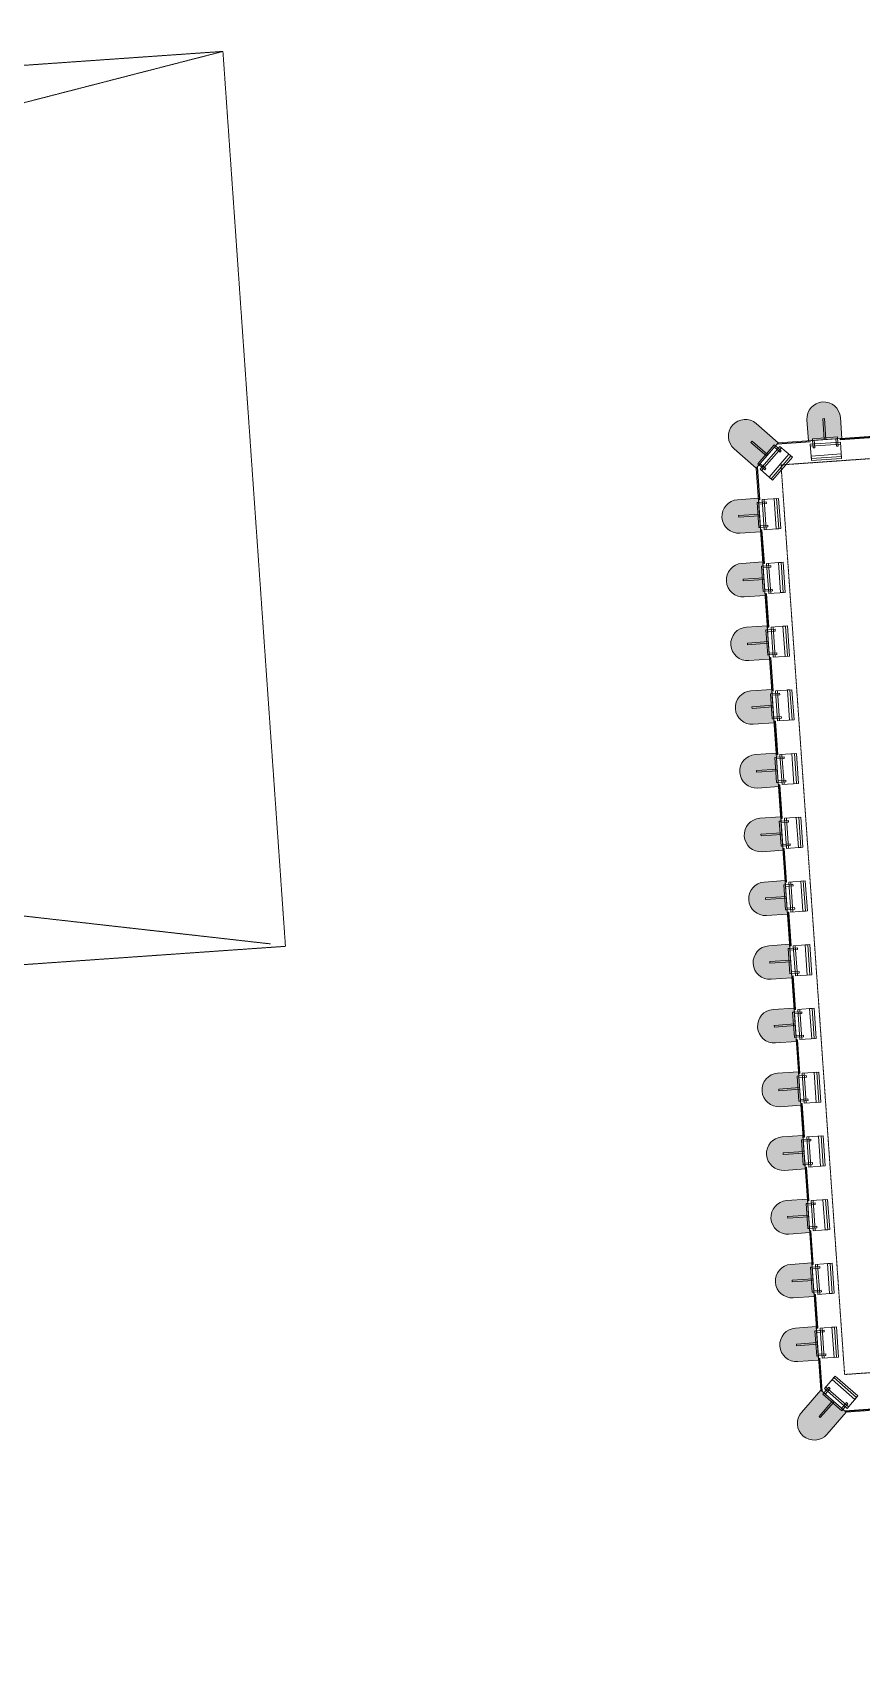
# Model space of a CAD drawing. Header units: millimetres. Extents: x 306 to 836129804, y -168137 to 818603917.
# Drawn here: x 833879703 to 833884647, y 817976548 to 817986320 of the extents above; entities that cross this region are included whole.
import ezdxf

# ---------------------------------------------------------------- set-up
doc = ezdxf.new("R2010")
doc.units = ezdxf.units.MM
doc.header["$LTSCALE"] = 3
doc.linetypes.add('HIDDEN', pattern=[0.375, 0.25, -0.125])
doc.linetypes.add('Overhead', pattern=[1.8, 1.2, -0.6])
for name, color, linetype, lineweight in [('A-010-M_LINE', 251, 'Continuous', 13), ('A-010-M_LINE_Over', 251, 'Overhead', 13), ('A-214-M_CURT_WALL', 251, 'Continuous', 13), ('A-215-M_CURT_PANEL', 251, 'Continuous', 13), ('A-810-M_ROOMS', 251, 'Continuous', 13), ('Z-060-M_DETAIL', 253, 'Continuous', 5), ('Z-060-M_LINE_MEDIUM', 253, 'Continuous', 9)]:
    doc.layers.add(name, color=color, linetype=linetype, lineweight=lineweight)
doc.layers.add('UAJ-00XREF', color=7, linetype='Continuous')

# ---------------------------------------------------------------- blocks, each defined once
blk = doc.blocks.new('ARC_CWP_PERFORATED METAL_STRAIGHT - ARC_CWP_PERFORATED METAL_STRAIGHT-39453977-0300')
at = {"layer": 'A-215-M_CURT_PANEL', "lineweight": 9}
for p, q in [((-98, 8), (100, 8)), ((100, 5), (-95, 5)), ((100, 5), (100, 8))]:
    blk.add_line(p, q, dxfattribs=at)
blk = doc.blocks.new('ARC_CWP_PERFORATED METAL_STRAIGHT - ARC_CWP_PERFORATED METAL_STRAIGHT-39453987-0300')
at = {"layer": 'A-215-M_CURT_PANEL', "lineweight": 9}
for p, q in [((-98, -8), (100, -8)), ((100, -5), (-95, -5)), ((100, -5), (100, -8))]:
    blk.add_line(p, q, dxfattribs=at)
blk = doc.blocks.new('ARC_CWP_PERFORATED METAL_STRAIGHT - ARC_CWP_PERFORATED METAL_STRAIGHT-39675528-0300')
at = {"layer": 'A-215-M_CURT_PANEL', "lineweight": 9}
for p, q in [((100, -5), (-100, -5)), ((-100, -5), (-100, -8)), ((-100, -8), (100, -8)), ((100, -5), (100, -8))]:
    blk.add_line(p, q, dxfattribs=at)
blk = doc.blocks.new('Circular Mullion - ARC_225mm CERAMIC MULLION-27539017-0300')
at = {"layer": 'Z-060-M_DETAIL', "lineweight": 9}
blk.add_hatch(color=256, dxfattribs=at).paths.add_polyline_path([(100, -125), (96.6, -150.9), (86.6, -175), (70.7, -195.7), (50, -211.6), (25.9, -221.6), (0, -225), (-25.9, -221.6), (-50, -211.6), (-70.7, -195.7), (-86.6, -175), (-96.6, -150.9), (-100, -125), (-100, 0), (100, 0)], flags=0)
at = {"layer": 'Z-060-M_DETAIL'}
for p, q in [((-90, 120), (90, 120)), ((-90, 21.5), (-90, 120)), ((90, 108), (-90, 108)), ((-90, 108), (-90, 92.6)), ((90, 120), (90, 21.5)), ((90, 92.6), (90, 108)), ((-90, 92.6), (90, 92.6)), ((90, 33.5), (-90, 33.5)), ((90, 21.5), (-90, 21.5)), ((-75, 45), (-65, 45)), ((-75, 0), (-75, 45)), ((-65, 45), (-65, 0)), ((65, 45), (75, 45)), ((65, 0), (65, 45)), ((75, 45), (75, 0)), ((-75, 0), (-75, -10)), ((-65, 0), (-75, 0)), ((-75, -10), (75, -10)), ((-5, -125), (-5, 0)), ((5, -125), (5, 0)), ((75, 0), (65, 0)), ((75, -10), (75, 0)), ((5, -125), (-5, -125))]:
    blk.add_line(p, q, dxfattribs=at)
at = {"layer": 'Z-060-M_LINE_MEDIUM'}
for p, q in [((100, 0), (-100, 0)), ((-100, 0), (-100, -125)), ((100, -125), (100, 0))]:
    blk.add_line(p, q, dxfattribs=at)
blk.add_arc((0, -125), 100, 180, 360, dxfattribs=at)
blk = doc.blocks.new('Circular Mullion - Perforated Mesh-26022574-0300')
at = {"layer": 'A-214-M_CURT_WALL'}
blk.add_hatch(color=256, dxfattribs=at).paths.add_polyline_path([(70.7, -245.7), (86.6, -225), (97.1, -197.1), (100, -175), (100, 0), (-100, 0), (-100, -175), (-96.6, -200.9), (-86.6, -225), (-70.7, -245.7), (-50, -261.6), (-25.9, -271.6), (0, -275), (25.9, -271.6), (50, -261.6)], flags=0)
at = {"layer": 'Z-060-M_DETAIL'}
for p, q in [((-90, 120), (90, 120)), ((-90, 21.5), (-90, 120)), ((90, 108), (-90, 108)), ((-90, 108), (-90, 92.6)), ((90, 120), (90, 21.5)), ((90, 92.6), (90, 108)), ((-100, 0), (-100, -175)), ((100, 0), (-100, 0)), ((-90, 92.6), (90, 92.6)), ((90, 33.5), (-90, 33.5)), ((90, 21.5), (-90, 21.5)), ((-75, 45), (-65, 45)), ((-75, 0), (-75, 45)), ((-65, 45), (-65, 0)), ((65, 45), (75, 45)), ((65, 0), (65, 45)), ((75, 45), (75, 0)), ((-75, 0), (-75, -10)), ((-65, 0), (-75, 0)), ((-75, -10), (75, -10)), ((-5, -125), (-5, 0)), ((5, -125), (5, 0)), ((75, 0), (65, 0)), ((75, -10), (75, 0)), ((100, -175), (100, 0)), ((5, -125), (-5, -125))]:
    blk.add_line(p, q, dxfattribs=at)
blk.add_arc((0, -175), 100, 180, 360, dxfattribs=at)
blk = doc.blocks.new('ARC_CWP_PERFORATED METAL_STRAIGHT - ARC_CWP_PERFORATED METAL_STRAIGHT-40605335-0300')
at = {"layer": 'A-215-M_CURT_PANEL', "lineweight": 9}
for p, q in [((-100.5, 5), (-100.5, 8)), ((-100.5, 8), (100.5, 8)), ((100.5, 5), (-100.5, 5)), ((100.5, 5), (100.5, 8))]:
    blk.add_line(p, q, dxfattribs=at)
blk = doc.blocks.new('ARC_CWP_PERFORATED METAL_STRAIGHT - ARC_CWP_PERFORATED METAL_STRAIGHT-V204-0300')
at = {"layer": 'A-215-M_CURT_PANEL', "lineweight": 9}
for p, q in [((-100, 5), (-100, 8)), ((-100, 8), (98, 8)), ((95, 5), (-100, 5))]:
    blk.add_line(p, q, dxfattribs=at)
blk = doc.blocks.new('3A35X-MAGP-P-MP-00')
at = {"layer": 'A-010-M_LINE', "linetype": 'Overhead'}
for p, q in [((834431661.3, 817984186.2), (834460590.7, 817986208.6)), ((834460590.7, 817986208.6), (834460963.8, 817980871.6)), ((834460963.8, 817980871.6), (834432034.4, 817978849.3))]:
    blk.add_line(p, q, dxfattribs=at)
at = {"layer": 'A-010-M_LINE', "linetype": 'HIDDEN'}
for p, q in [((834468345, 817984052), (834463920.9, 817983742.7)), ((834464300.1, 817978318.1), (834463920.9, 817983742.7)), ((834464740.4, 817978348.9), (834464300.1, 817978318.1))]:
    blk.add_line(p, q, dxfattribs=at)
at = {"layer": 'A-010-M_LINE_Over'}
for p, q in [((834432034.4, 817978849.3), (834460590.7, 817986208.6)), ((834431661.3, 817984186.2), (834460875.5, 817980886))]:
    blk.add_line(p, q, dxfattribs=at)
at = {"layer": 'A-810-M_ROOMS', "flags": 128}
blk.add_lwpolyline([(834465085.8, 817974771.6), (834464865.7, 817977918.8), (834464850.9, 817978131.1), (834464308.7, 817978093.2), (834464157.8, 817978224.4), (834463773.4, 817983723.4), (834463904.6, 817983874.4), (834468435.5, 817984191.1), (834469968.6, 817984298.3), (834469977.9, 817984166.1), (834470142.5, 817984177.6), (834470137.6, 817984246.7), (834470118.4, 817984521.6), (834468190.7, 818012091.5)], dxfattribs=at)
at = {"layer": 'A-214-M_CURT_WALL'}
for p, rotation in [((834463839, 817983798.9), 228.9989085257713), ((834464233.3, 817978158.8), 318.9989085257697)]:
    blk.add_blockref('Circular Mullion - Perforated Mesh-26022574-0300', p, dxfattribs=dict(at, rotation=rotation))
at = {"layer": 'A-214-M_CURT_WALL', "lineweight": 9, "extrusion": (0, 0, -1), "rotation": 176.0010914742286}
blk.add_blockref('Circular Mullion - ARC_225mm CERAMIC MULLION-27539017-0300', (-834464183.9, 817983893.9), dxfattribs=at)
at = {"layer": 'A-214-M_CURT_WALL', "lineweight": 9, "rotation": 273.9989085257714}
for p in [(834463792.9, 817983444.1), (834463819.4, 817983064.1), (834463846, 817982684.1), (834463872.6, 817982304), (834463899.2, 817981924), (834463925.7, 817981544), (834463952.3, 817981163.9), (834463978.9, 817980783.9), (834464005.4, 817980403.9), (834464032, 817980023.8), (834464058.6, 817979643.8), (834464085.1, 817979263.8), (834464111.7, 817978883.7), (834464138.3, 817978503.7)]:
    blk.add_blockref('Circular Mullion - ARC_225mm CERAMIC MULLION-27539017-0300', p, dxfattribs=at)
at = {"layer": 'A-215-M_CURT_PANEL', "rotation": 3.998908525771384}
for name, p in [('ARC_CWP_PERFORATED METAL_STRAIGHT - ARC_CWP_PERFORATED METAL_STRAIGHT-39453987-0300', (834463994.4, 817983880.7)), ('ARC_CWP_PERFORATED METAL_STRAIGHT - ARC_CWP_PERFORATED METAL_STRAIGHT-39675528-0300', (834464373.4, 817983907.2))]:
    blk.add_blockref(name, p, dxfattribs=at)
at = {"layer": 'A-215-M_CURT_PANEL', "lineweight": 9}
for name, p, rotation in [('ARC_CWP_PERFORATED METAL_STRAIGHT - ARC_CWP_PERFORATED METAL_STRAIGHT-39453977-0300', (834463779.6, 817983633.7), 273.9989085257714), ('ARC_CWP_PERFORATED METAL_STRAIGHT - ARC_CWP_PERFORATED METAL_STRAIGHT-40605335-0300', (834463806.2, 817983254.1), 273.9989085257714), ('ARC_CWP_PERFORATED METAL_STRAIGHT - ARC_CWP_PERFORATED METAL_STRAIGHT-40605335-0300', (834463832.7, 817982874.1), 273.9989085257714), ('ARC_CWP_PERFORATED METAL_STRAIGHT - ARC_CWP_PERFORATED METAL_STRAIGHT-40605335-0300', (834463859.3, 817982494), 273.9989085257714), ('ARC_CWP_PERFORATED METAL_STRAIGHT - ARC_CWP_PERFORATED METAL_STRAIGHT-40605335-0300', (834463885.9, 817982114), 273.9989085257714), ('ARC_CWP_PERFORATED METAL_STRAIGHT - ARC_CWP_PERFORATED METAL_STRAIGHT-40605335-0300', (834463912.4, 817981734), 273.9989085257714), ('ARC_CWP_PERFORATED METAL_STRAIGHT - ARC_CWP_PERFORATED METAL_STRAIGHT-40605335-0300', (834463939, 817981353.9), 273.9989085257714), ('ARC_CWP_PERFORATED METAL_STRAIGHT - ARC_CWP_PERFORATED METAL_STRAIGHT-40605335-0300', (834463965.6, 817980973.9), 273.9989085257714), ('ARC_CWP_PERFORATED METAL_STRAIGHT - ARC_CWP_PERFORATED METAL_STRAIGHT-40605335-0300', (834463992.1, 817980593.9), 273.9989085257714), ('ARC_CWP_PERFORATED METAL_STRAIGHT - ARC_CWP_PERFORATED METAL_STRAIGHT-40605335-0300', (834464018.7, 817980213.8), 273.9989085257714), ('ARC_CWP_PERFORATED METAL_STRAIGHT - ARC_CWP_PERFORATED METAL_STRAIGHT-40605335-0300', (834464045.3, 817979833.8), 273.9989085257714), ('ARC_CWP_PERFORATED METAL_STRAIGHT - ARC_CWP_PERFORATED METAL_STRAIGHT-40605335-0300', (834464071.8, 817979453.8), 273.9989085257714), ('ARC_CWP_PERFORATED METAL_STRAIGHT - ARC_CWP_PERFORATED METAL_STRAIGHT-40605335-0300', (834464098.4, 817979073.7), 273.9989085257714), ('ARC_CWP_PERFORATED METAL_STRAIGHT - ARC_CWP_PERFORATED METAL_STRAIGHT-40605335-0300', (834464125, 817978693.7), 273.9989085257714), ('ARC_CWP_PERFORATED METAL_STRAIGHT - ARC_CWP_PERFORATED METAL_STRAIGHT-V204-0300', (834464151.5, 817978314.2), 273.9989085257714), ('ARC_CWP_PERFORATED METAL_STRAIGHT - ARC_CWP_PERFORATED METAL_STRAIGHT-39453977-0300', (834464398.5, 817978099.4), 3.998908525771384)]:
    blk.add_blockref(name, p, dxfattribs=dict(at, rotation=rotation))

msp = doc.modelspace()

# ---------------------------------------------------------------- block references
at = {"layer": 'UAJ-00XREF', "ltscale": 0.5}
msp.add_blockref('3A35X-MAGP-P-MP-00', (-579752.6, 0), dxfattribs=at)

doc.saveas('drawing.dxf')
